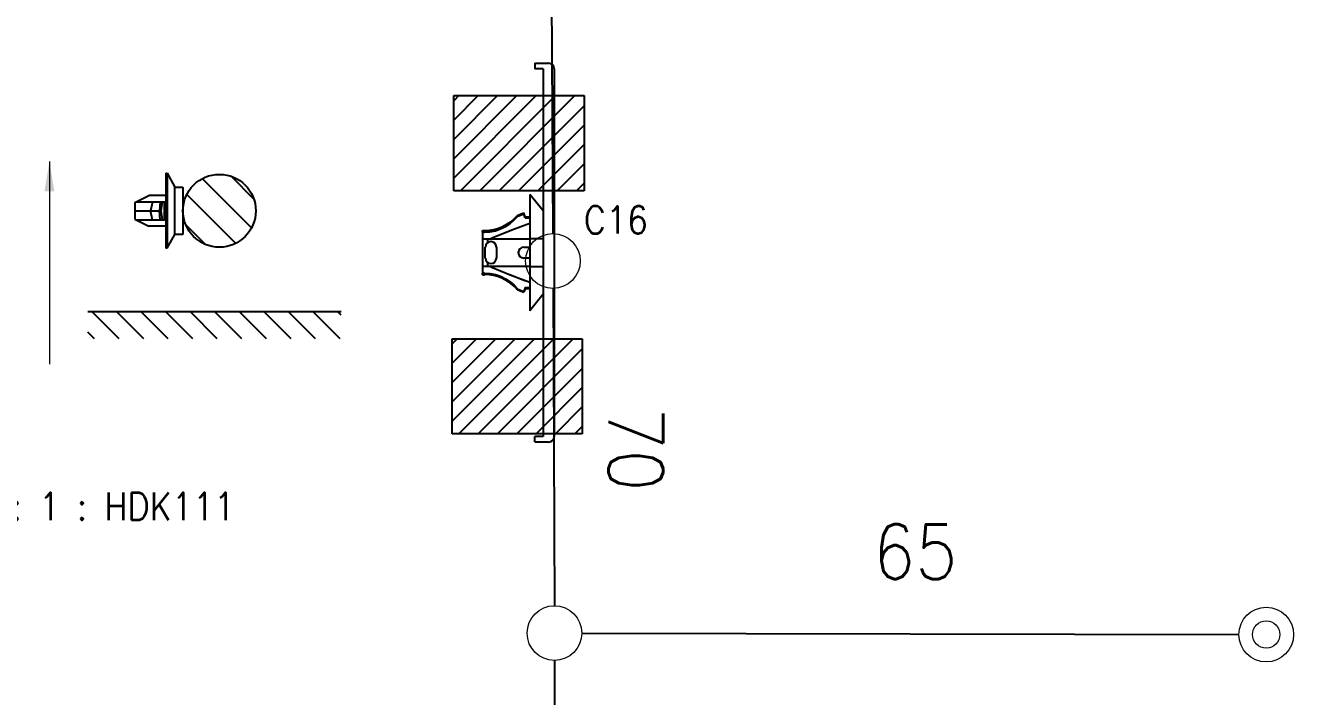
# Model space of a CAD drawing. Header units: inches. Extents: x 47316 to 59086, y 3141 to 11743.
# Drawn here: x 50892.5 to 51008.4, y 4604.3 to 4665.7 of the extents above; entities that cross this region are included whole.
import ezdxf

# ---------------------------------------------------------------- set-up
doc = ezdxf.new("R2010")
doc.units = ezdxf.units.IN
doc.header["$MEASUREMENT"] = 0
doc.layers.add('_BLACK_HOLE', color=7, linetype='Continuous')
doc.styles.get("Standard").update_dxf_attribs({"font": ''})
doc.styles.get('Standard').set_extended_font_data('SimSun')
doc.linetypes.add('_VH_OTCON', pattern='A,0.0001,[7,VeSys.shx,S=0.1,R=0,X=0,Y=0],-0.4,[7,VeSys.shx,S=0.1,R=0,X=0,Y=0],-0.4,["X",Standard,S=1,R=0,X=-0.5,Y=-0.5],-0.0001,[7,VeSys.shx,S=0.1,R=0,X=0,Y=0],-0.4', length=1.2002)
doc.linetypes.add('_VH_UNTAPED', pattern='A,0.0001,[17,VeSys.shx,S=0.1,R=0,X=0,Y=0],-0.4', length=0.4001)

msp = doc.modelspace()

# ---------------------------------------------------------------- linework, layer by layer
at = {"color": 0, "lineweight": -3, "ltscale": 0.025}
for p, q in [((50939.07, 4662.23), (50939.07, 4661.72)), ((50939.07, 4627.61), (50939.07, 4628.11))]:
    msp.add_line(p, q, dxfattribs=at)
at = {"color": 0, "lineweight": -3, "ltscale": 0.0625}
for p, q in [((50939.07, 4662.23), (50940.33, 4662.23)), ((50939.07, 4627.61), (50940.33, 4627.61))]:
    msp.add_line(p, q, dxfattribs=at)
at = {"color": 0, "lineweight": -3, "ltscale": 0.0375}
for p, q in [((50939.83, 4661.72), (50939.07, 4661.72)), ((50939.83, 4628.11), (50939.07, 4628.11))]:
    msp.add_line(p, q, dxfattribs=at)
at = {"color": 0, "lineweight": -3}
for p, q in [((50939.83, 4661.72), (50939.83, 4628.11)), ((50940.83, 4661.72), (50940.83, 4628.11)), ((50937.18, 4647.9), (50937.51, 4648.25)), ((50934.96, 4646.82), (50935.46, 4646.92)), ((50935.22, 4646.3), (50936.96, 4646.99)), ((50935.46, 4646.92), (50935.94, 4647.09)), ((50935.94, 4647.09), (50936.39, 4647.31)), ((50936.39, 4647.31), (50936.8, 4647.58)), ((50936.8, 4647.58), (50937.18, 4647.9)), ((50936.96, 4646.99), (50938.62, 4647.62)), ((50934.45, 4646.78), (50934.96, 4646.82)), ((50935.05, 4643.61), (50936.82, 4642.9)), ((50934.45, 4643.05), (50934.96, 4643.02)), ((50934.96, 4643.02), (50935.46, 4642.91)), ((50935.46, 4642.91), (50935.94, 4642.75)), ((50935.94, 4642.75), (50936.39, 4642.52)), ((50936.39, 4642.52), (50936.8, 4642.25)), ((50936.8, 4642.25), (50937.18, 4641.94)), ((50936.82, 4642.9), (50938.62, 4642.21)), ((50937.18, 4641.94), (50937.51, 4641.58))]:
    msp.add_line(p, q, dxfattribs=at)
at = {"color": 0, "lineweight": -3, "ltscale": 0.200002}
msp.add_line((50938.62, 4650.23), (50938.62, 4646.2), dxfattribs=at)
at = {"color": 0, "lineweight": -3, "ltscale": 0.096049}
msp.add_line((50939.83, 4648.72), (50938.62, 4650.23), dxfattribs=at)
at = {"color": 0, "lineweight": -3, "ltscale": 0.029262}
for p, q in [((50937.51, 4648.34), (50938.06, 4648.54)), ((50937.51, 4641.5), (50938.06, 4641.29))]:
    msp.add_line(p, q, dxfattribs=at)
at = {"color": 0, "lineweight": -3, "ltscale": 0.029344}
for p, q in [((50937.51, 4648.25), (50938.06, 4648.46)), ((50937.51, 4641.58), (50938.06, 4641.37))]:
    msp.add_line(p, q, dxfattribs=at)
at = {"color": 0, "lineweight": -3, "ltscale": 0.004189}
for p, q in [((50937.51, 4648.25), (50937.51, 4648.34)), ((50937.51, 4641.5), (50937.51, 4641.58))]:
    msp.add_line(p, q, dxfattribs=at)
at = {"color": 0, "lineweight": -3, "ltscale": 0.003949}
msp.add_line((50938.06, 4648.46), (50938.06, 4648.54), dxfattribs=at)
at = {"color": 0, "lineweight": -3, "ltscale": 0.018199}
msp.add_line((50938.17, 4648.19), (50938.06, 4648.54), dxfattribs=at)
at = {"color": 0, "lineweight": -3, "ltscale": 0.018619}
for p, q in [((50938.17, 4648.1), (50938.06, 4648.46)), ((50938.17, 4641.73), (50938.06, 4641.37))]:
    msp.add_line(p, q, dxfattribs=at)
at = {"color": 0, "lineweight": -3, "ltscale": 0.004385}
for p, q in [((50938.17, 4648.19), (50938.17, 4648.1)), ((50938.17, 4641.65), (50938.17, 4641.73))]:
    msp.add_line(p, q, dxfattribs=at)
at = {"color": 0, "lineweight": -3, "ltscale": 0.022501}
for p, q in [((50938.17, 4648.19), (50938.62, 4648.19)), ((50938.17, 4648.1), (50938.62, 4648.1)), ((50938.17, 4641.73), (50938.62, 4641.73)), ((50938.17, 4641.65), (50938.62, 4641.65))]:
    msp.add_line(p, q, dxfattribs=at)
at = {"color": 0, "lineweight": -3, "ltscale": 0.007297}
for p, q in [((50934.29, 4646.78), (50934.29, 4646.93)), ((50934.45, 4646.78), (50934.45, 4646.93)), ((50934.29, 4642.9), (50934.29, 4643.05)), ((50934.45, 4642.9), (50934.45, 4643.05))]:
    msp.add_line(p, q, dxfattribs=at)
at = {"color": 0, "lineweight": -3, "ltscale": 0.008013}
for p, q in [((50934.29, 4646.93), (50934.45, 4646.93)), ((50934.29, 4646.78), (50934.45, 4646.78)), ((50934.45, 4643.05), (50934.29, 4643.05)), ((50934.29, 4642.9), (50934.45, 4642.9))]:
    msp.add_line(p, q, dxfattribs=at)
at = {"color": 0, "lineweight": -3, "ltscale": 0.030203}
for p, q in [((50934.29, 4646.78), (50934.29, 4646.18)), ((50934.29, 4643.66), (50934.29, 4643.05))]:
    msp.add_line(p, q, dxfattribs=at)
at = {"color": 0, "lineweight": -3, "ltscale": 0.021651}
for p, q in [((50934.29, 4646.18), (50934.73, 4646.18)), ((50934.73, 4643.66), (50934.29, 4643.66))]:
    msp.add_line(p, q, dxfattribs=at)
at = {"color": 0, "lineweight": -3, "ltscale": 0.125}
msp.add_line((50934.29, 4646.18), (50934.29, 4643.66), dxfattribs=at)
at = {"color": 0, "lineweight": -3, "ltscale": 0.193349}
for p, q in [((50934.73, 4646.18), (50938.62, 4646.18)), ((50938.62, 4643.66), (50934.73, 4643.66))]:
    msp.add_line(p, q, dxfattribs=at)
at = {"color": 0, "lineweight": -3, "ltscale": 0.018167}
for p, q in [((50934.73, 4646.18), (50934.73, 4645.81)), ((50934.73, 4644.02), (50934.73, 4643.66))]:
    msp.add_line(p, q, dxfattribs=at)
at = {"color": 0, "lineweight": -3, "ltscale": 0.00959}
msp.add_line((50935.05, 4646.22), (50935.22, 4646.3), dxfattribs=at)
at = {"color": 0, "lineweight": -3, "ltscale": 0.127501}
msp.add_line((50938.62, 4646.2), (50938.62, 4643.63), dxfattribs=at)
at = {"color": 0, "lineweight": -3, "ltscale": 0.06}
for p, q in [((50938.62, 4646.2), (50939.83, 4646.2)), ((50939.83, 4643.63), (50938.62, 4643.63))]:
    msp.add_line(p, q, dxfattribs=at)
at = {"color": 0, "lineweight": -3, "ltscale": 0.05}
for p, q in [((50934.54, 4644.41), (50934.54, 4645.42)), ((50935.55, 4645.42), (50935.55, 4644.41))]:
    msp.add_line(p, q, dxfattribs=at)
at = {"color": 0, "lineweight": -3, "ltscale": 0.0275}
for p, q in [((50938.06, 4645.42), (50938.62, 4645.42)), ((50938.62, 4644.41), (50938.06, 4644.41))]:
    msp.add_line(p, q, dxfattribs=at)
at = {"color": 0, "lineweight": -3, "ltscale": 0.2}
msp.add_line((50938.62, 4643.63), (50938.62, 4639.61), dxfattribs=at)
at = {"color": 0, "lineweight": -3, "ltscale": 0.0182}
msp.add_line((50938.17, 4641.65), (50938.06, 4641.29), dxfattribs=at)
at = {"color": 0, "lineweight": -3, "ltscale": 0.003951}
msp.add_line((50938.06, 4641.37), (50938.06, 4641.29), dxfattribs=at)
at = {"color": 0, "lineweight": -3, "ltscale": 0.096047}
msp.add_line((50939.83, 4641.12), (50938.62, 4639.61), dxfattribs=at)
at = {"linetype": '_VH_UNTAPED', "lineweight": -2, "ltscale": 5}
msp.add_line((50943.36, 4610.14), (51003.43, 4610.02), dxfattribs=at)
at = {"color": 40, "linetype": 'Continuous', "lineweight": 15}
for radius in [2.5, 1.25]:
    msp.add_circle((51005.93, 4610.01), radius, dxfattribs=at)
at = {"color": 0, "lineweight": -3}
for centre, radius, start, end in [((50940.33, 4661.72), 0.503, 360, 90), ((50934.45, 4650.96), 4.03, 270, 319.4584), ((50935.05, 4645.42), 0.503, 0, 180), ((50938.06, 4644.92), 0.503, 90, 270), ((50935.05, 4644.41), 0.503, 180, 0), ((50934.45, 4638.88), 4.03, 40.5416, 90), ((51011.51, 4835.72), 206.79, 248.8139, 249.3585), ((50940.33, 4628.11), 0.503, 270, 0)]:
    msp.add_arc(centre, radius, start, end, dxfattribs=at)
at = {"layer": '_BLACK_HOLE', "linetype": '_VH_OTCON', "lineweight": -3, "ltscale": 5}
for p, q in [((50940.24, 4726.28), (50940.71, 4646.65)), ((50940.73, 4641.65), (50940.85, 4612.65)), ((50940.86, 4607.65), (50940.86, 4570.05))]:
    msp.add_line(p, q, dxfattribs=at)
at = {"layer": '_BLACK_HOLE'}
for p, q in [((50939.2, 4659.26), (50931.66, 4651.72)), ((50937.43, 4659.26), (50931.66, 4653.49)), ((50935.66, 4659.26), (50931.66, 4655.26)), ((50933.89, 4659.26), (50931.66, 4657.03)), ((50932.13, 4659.26), (50931.66, 4658.79)), ((50931.66, 4650.57), (50931.66, 4659.26)), ((50931.66, 4659.26), (50943.57, 4659.26)), ((50940.97, 4659.26), (50932.28, 4650.57)), ((50942.73, 4659.26), (50934.04, 4650.57)), ((50943.57, 4659.26), (50943.57, 4650.57)), ((50943.57, 4658.33), (50935.81, 4650.57)), ((50943.57, 4656.56), (50937.58, 4650.57)), ((50943.57, 4654.79), (50939.35, 4650.57)), ((50943.57, 4653.02), (50941.11, 4650.57)), ((50943.57, 4650.57), (50931.66, 4650.57)), ((50943.57, 4651.26), (50942.88, 4650.57)), ((50939.03, 4637.04), (50931.5, 4629.51)), ((50937.26, 4637.04), (50931.5, 4631.28)), ((50935.5, 4637.04), (50931.5, 4633.04)), ((50933.73, 4637.04), (50931.5, 4634.81)), ((50931.96, 4637.04), (50931.5, 4636.58)), ((50931.5, 4628.35), (50931.5, 4637.04)), ((50931.5, 4637.04), (50943.4, 4637.04)), ((50940.8, 4637.04), (50932.11, 4628.35)), ((50942.57, 4637.04), (50933.88, 4628.35)), ((50943.4, 4637.04), (50943.4, 4628.35)), ((50943.4, 4636.11), (50935.64, 4628.35)), ((50943.4, 4634.34), (50937.41, 4628.35)), ((50943.4, 4632.58), (50939.18, 4628.35)), ((50943.4, 4630.81), (50940.95, 4628.35)), ((50943.4, 4628.35), (50931.5, 4628.35)), ((50943.4, 4629.04), (50942.72, 4628.35))]:
    msp.add_line(p, q, dxfattribs=at)
at = {"layer": '_BLACK_HOLE', "lineweight": 0}
msp.add_line((50894.69, 4653.24, 0), (50894.69, 4634.71, 0), dxfattribs=at)
at = {"layer": '_BLACK_HOLE', "lineweight": -3}
for p, q in [((50905.32, 4652.17, 0), (50905.32, 4645.31, 0)), ((50905.32, 4652.17, 0), (50905.45, 4652.17, 0)), ((50905.45, 4652.17, 0), (50906.16, 4650.91, 0)), ((50905.45, 4652.17, 0), (50905.45, 4645.31, 0)), ((50913.17, 4647.17, 0), (50908.66, 4651.68, 0)), ((50913.39, 4649.81, 0), (50911.3, 4651.9, 0)), ((50906.16, 4650.91, 0), (50906.9, 4650.91, 0)), ((50906.16, 4646.56, 0), (50906.16, 4650.91, 0)), ((50906.9, 4650.91, 0), (50906.9, 4646.56, 0)), ((50902.51, 4649.51, 0), (50902.63, 4649.57, 0)), ((50902.51, 4649.51, 0), (50902.51, 4647.97, 0)), ((50902.63, 4649.57, 0), (50903.79, 4650.15, 0)), ((50902.63, 4649.57, 0), (50905.32, 4649.57, 0)), ((50905.33, 4650.15, 0), (50903.79, 4650.15, 0)), ((50904.11, 4649.57, 0), (50903.92, 4648.74, 0)), ((50904.81, 4649.57, 0), (50904.75, 4648.74, 0)), ((50905.01, 4649.57, 0), (50904.88, 4648.74, 0)), ((50905.2, 4647.91, 0), (50905.2, 4649.57, 0)), ((50911.72, 4645.75, 0), (50907.25, 4650.23, 0)), ((50902.51, 4648.74, 0), (50904.88, 4648.74, 0)), ((50904.11, 4647.91, 0), (50903.92, 4648.74, 0)), ((50904.81, 4647.91, 0), (50904.75, 4648.74, 0)), ((50904.88, 4648.74, 0), (50905.01, 4647.91, 0)), ((50902.51, 4647.97, 0), (50902.63, 4647.91, 0)), ((50902.63, 4647.91, 0), (50905.32, 4647.91, 0)), ((50902.63, 4647.91, 0), (50903.79, 4647.33, 0)), ((50905.33, 4647.33, 0), (50903.79, 4647.33, 0)), ((50908.95, 4645.66, 0), (50907.15, 4647.46, 0)), ((50905.45, 4645.31, 0), (50906.16, 4646.56, 0)), ((50906.9, 4646.56, 0), (50906.16, 4646.56, 0)), ((50905.45, 4645.31, 0), (50905.32, 4645.31, 0)), ((50898.2, 4639.52, 0), (50921.35, 4639.52, 0)), ((50901.06, 4637.03, 0), (50898.57, 4639.52, 0)), ((50903.31, 4637.03, 0), (50900.81, 4639.52, 0)), ((50905.55, 4637.03, 0), (50903.06, 4639.52, 0)), ((50907.8, 4637.03, 0), (50905.3, 4639.52, 0)), ((50910.04, 4637.03, 0), (50907.55, 4639.52, 0)), ((50912.29, 4637.03, 0), (50909.79, 4639.52, 0)), ((50914.53, 4637.03, 0), (50912.04, 4639.52, 0)), ((50916.78, 4637.03, 0), (50914.28, 4639.52, 0)), ((50919.02, 4637.03, 0), (50916.53, 4639.52, 0)), ((50921.27, 4637.03, 0), (50918.77, 4639.52, 0)), ((50921.35, 4639.19, 0), (50921.02, 4639.52, 0)), ((50898.82, 4637.03, 0), (50898.2, 4637.65, 0))]:
    msp.add_line(p, q, dxfattribs=at)
msp.add_circle((50910.23, 4648.74, 0), 3.33, dxfattribs=at)
at = {"layer": '_BLACK_HOLE', "linetype": 'Continuous', "lineweight": 15}
for centre in [(50940.72, 4644.15), (50940.86, 4610.15)]:
    msp.add_circle(centre, 2.5, dxfattribs=at)
at = {"layer": '_BLACK_HOLE', "lineweight": 0}
msp.add_solid([(50895.14, 4650.52, 0), (50894.24, 4650.52, 0), (50894.69, 4653.24, 0)], dxfattribs=at)

# ---------------------------------------------------------------- texts
at = {"color": 7, "linetype": '_VH_UNTAPED', "lineweight": 18, "ltscale": 5, "insert": (50969.99, 4620.09), "char_height": 5, "width": 8.5714, "attachment_point": 1, "rotation": 359.8823}
msp.add_mtext('\\Fromans.shx;\\W0.9000000000;\\T1.0000000000;\\o\\l65', dxfattribs=at)
at = {"layer": '_BLACK_HOLE', "color": 21, "linetype": 'Continuous', "lineweight": 15, "insert": (50943.54, 4649.15), "char_height": 2.5, "width": 6.5357, "attachment_point": 1}
msp.add_mtext('\\Fromans.shx;\\W0.9000000000;\\T1.0000000000;\\o\\lC16', dxfattribs=at)
at = {"layer": '_BLACK_HOLE', "color": 7, "linetype": '_VH_OTCON', "lineweight": 18, "ltscale": 5, "insert": (50950.79, 4630.79), "char_height": 5, "width": 8.5714, "attachment_point": 1, "rotation": 270}
msp.add_mtext('\\Fromans.shx;\\W0.9000000000;\\T1.0000000000;\\o\\l70', dxfattribs=at)
at = {"layer": '_BLACK_HOLE', "color": 42, "linetype": 'Continuous', "lineweight": 15, "insert": (50883.21, 4622.98), "char_height": 2.5, "width": 33.75, "attachment_point": 1}
msp.add_mtext('\\Fromans.shx;\\W0.9000000000;\\T1.0000000000;\\o\\lCLIP : 1 : HDK111', dxfattribs=at)

doc.saveas('drawing.dxf')
